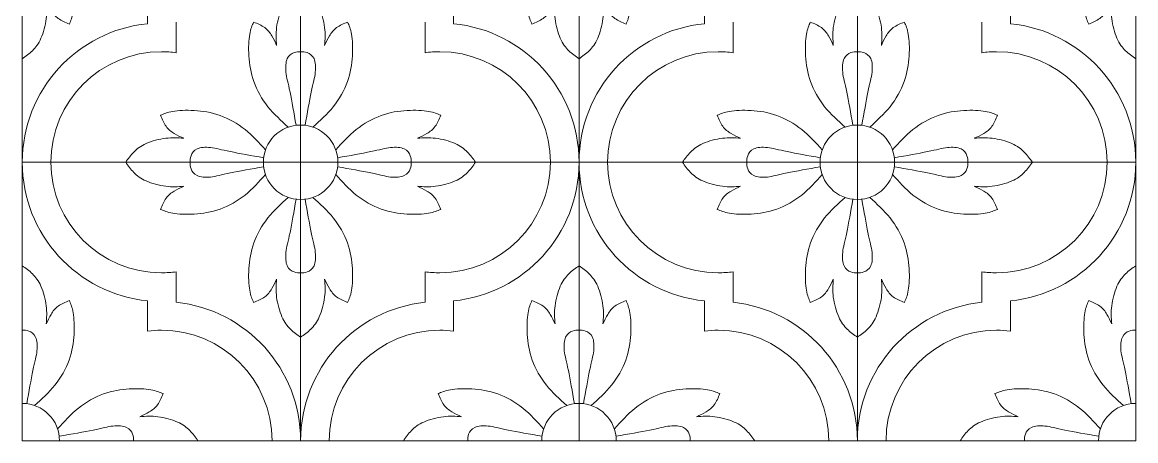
# Model space of a CAD drawing. Header units: millimetres. Extents: x -202 to 205, y -13 to 269.
# Drawn here: x 73.6 to 204.7, y 138.2 to 187.5 of the extents above; entities that cross this region are included whole.
import ezdxf

# ---------------------------------------------------------------- set-up
doc = ezdxf.new("R2010")
doc.units = ezdxf.units.MM
doc.header["$MEASUREMENT"] = 0
doc.layers.add('Default', color=18, linetype='Continuous')

msp = doc.modelspace()

# ---------------------------------------------------------------- linework, layer by layer
at = {"layer": 'Default', "color": 5, "lineweight": 20}
for points, knots in [([(73.56, 138.24), (73.56, 138.24), (73.56, 269.38), (73.56, 269.38), (73.56, 269.38), (204.7, 269.38), (204.7, 269.38), (204.7, 269.38), (204.7, 138.24), (204.7, 138.24), (204.7, 138.24), (73.56, 138.24), (73.56, 138.24)], [0, 0, 0, 0, 0.2, 0.2, 0.2, 0.4, 0.4, 0.4, 0.6, 0.6, 0.6, 1, 1, 1, 1]), ([(75, 199.67), (75.85, 198.91), (76.69, 198.16), (77.4, 197.26), (78.12, 196.37), (78.69, 195.34), (79.06, 194.31), (79.43, 193.28), (79.6, 192.25), (79.66, 191.28), (79.71, 190.31), (79.66, 189.4), (79.55, 188.74), (79.44, 188.09), (79.27, 187.7), (79.1, 187.3), (78.63, 187.49), (78.15, 187.69), (77.79, 187.95), (77.42, 188.22), (77.16, 188.57), (76.95, 188.93), (76.73, 189.29), (76.56, 189.67), (76.38, 190.04), (76.43, 189.37), (76.48, 188.7), (76.38, 187.92), (76.29, 187.15), (76.05, 186.27), (75.76, 185.62), (75.47, 184.96), (75.13, 184.53), (74.76, 184.16), (74.38, 183.8), (73.97, 183.5), (73.56, 183.2)], [0, 0, 0, 0, 0.076923, 0.076923, 0.076923, 0.153846, 0.153846, 0.153846, 0.230769, 0.230769, 0.230769, 0.307692, 0.307692, 0.307692, 0.384615, 0.384615, 0.384615, 0.461538, 0.461538, 0.461538, 0.538462, 0.538462, 0.538462, 0.615385, 0.615385, 0.615385, 0.692308, 0.692308, 0.692308, 0.769231, 0.769231, 0.769231, 0.846154, 0.846154, 0.846154, 1, 1, 1, 1]), ([(137.68, 199.67), (136.83, 198.91), (135.99, 198.16), (135.28, 197.26), (134.57, 196.37), (133.99, 195.34), (133.62, 194.31), (133.25, 193.28), (133.08, 192.25), (133.03, 191.28), (132.97, 190.31), (133.02, 189.4), (133.13, 188.74), (133.24, 188.09), (133.41, 187.7), (133.58, 187.3), (134.06, 187.49), (134.53, 187.69), (134.89, 187.95), (135.26, 188.22), (135.52, 188.57), (135.74, 188.93), (135.95, 189.29), (136.12, 189.67), (136.3, 190.04), (136.25, 189.37), (136.2, 188.7), (136.3, 187.92), (136.39, 187.15), (136.63, 186.27), (136.92, 185.62), (137.21, 184.96), (137.55, 184.53), (137.92, 184.16), (138.3, 183.8), (138.71, 183.5), (139.13, 183.2)], [0, 0, 0, 0, 0.076923, 0.076923, 0.076923, 0.153846, 0.153846, 0.153846, 0.230769, 0.230769, 0.230769, 0.307692, 0.307692, 0.307692, 0.384615, 0.384615, 0.384615, 0.461538, 0.461538, 0.461538, 0.538462, 0.538462, 0.538462, 0.615385, 0.615385, 0.615385, 0.692308, 0.692308, 0.692308, 0.769231, 0.769231, 0.769231, 0.846154, 0.846154, 0.846154, 1, 1, 1, 1]), ([(140.57, 199.67), (141.42, 198.91), (142.26, 198.16), (142.97, 197.26), (143.69, 196.37), (144.26, 195.34), (144.63, 194.31), (145, 193.28), (145.17, 192.25), (145.23, 191.28), (145.28, 190.31), (145.23, 189.4), (145.12, 188.74), (145.01, 188.09), (144.84, 187.7), (144.67, 187.3), (144.2, 187.49), (143.72, 187.69), (143.36, 187.95), (142.99, 188.22), (142.73, 188.57), (142.52, 188.93), (142.3, 189.29), (142.13, 189.67), (141.95, 190.04), (142, 189.37), (142.05, 188.7), (141.95, 187.92), (141.86, 187.15), (141.62, 186.27), (141.33, 185.62), (141.04, 184.96), (140.7, 184.53), (140.33, 184.16), (139.95, 183.8), (139.54, 183.5), (139.13, 183.2)], [0, 0, 0, 0, 0.076923, 0.076923, 0.076923, 0.153846, 0.153846, 0.153846, 0.230769, 0.230769, 0.230769, 0.307692, 0.307692, 0.307692, 0.384615, 0.384615, 0.384615, 0.461538, 0.461538, 0.461538, 0.538462, 0.538462, 0.538462, 0.615385, 0.615385, 0.615385, 0.692308, 0.692308, 0.692308, 0.769231, 0.769231, 0.769231, 0.846154, 0.846154, 0.846154, 1, 1, 1, 1]), ([(203.25, 199.67), (202.4, 198.91), (201.56, 198.16), (200.85, 197.26), (200.14, 196.37), (199.56, 195.34), (199.19, 194.31), (198.82, 193.28), (198.65, 192.25), (198.6, 191.28), (198.54, 190.31), (198.59, 189.4), (198.7, 188.74), (198.81, 188.09), (198.98, 187.7), (199.16, 187.3), (199.63, 187.49), (200.1, 187.69), (200.46, 187.95), (200.83, 188.22), (201.09, 188.57), (201.31, 188.93), (201.52, 189.29), (201.69, 189.67), (201.87, 190.04), (201.82, 189.37), (201.77, 188.7), (201.87, 187.92), (201.96, 187.15), (202.2, 186.27), (202.49, 185.62), (202.78, 184.96), (203.12, 184.53), (203.49, 184.16), (203.87, 183.8), (204.28, 183.5), (204.7, 183.2)], [0, 0, 0, 0, 0.076923, 0.076923, 0.076923, 0.153846, 0.153846, 0.153846, 0.230769, 0.230769, 0.230769, 0.307692, 0.307692, 0.307692, 0.384615, 0.384615, 0.384615, 0.461538, 0.461538, 0.461538, 0.538462, 0.538462, 0.538462, 0.615385, 0.615385, 0.615385, 0.692308, 0.692308, 0.692308, 0.769231, 0.769231, 0.769231, 0.846154, 0.846154, 0.846154, 1, 1, 1, 1]), ([(104.89, 175.17), (104.05, 175.92), (103.2, 176.68), (102.49, 177.57), (101.78, 178.46), (101.2, 179.49), (100.83, 180.52), (100.46, 181.55), (100.3, 182.58), (100.24, 183.55), (100.18, 184.52), (100.23, 185.43), (100.34, 186.09), (100.45, 186.74), (100.63, 187.14), (100.8, 187.53), (101.27, 187.34), (101.74, 187.15), (102.11, 186.88), (102.47, 186.61), (102.73, 186.26), (102.95, 185.9), (103.17, 185.54), (103.34, 185.16), (103.51, 184.79), (103.46, 185.46), (103.42, 186.14), (103.51, 186.91), (103.61, 187.69), (103.85, 188.56), (104.14, 189.22), (104.43, 189.87), (104.76, 190.3), (105.14, 190.67), (105.51, 191.03), (105.93, 191.33), (106.34, 191.63)], [0, 0, 0, 0, 0.076923, 0.076923, 0.076923, 0.153846, 0.153846, 0.153846, 0.230769, 0.230769, 0.230769, 0.307692, 0.307692, 0.307692, 0.384615, 0.384615, 0.384615, 0.461538, 0.461538, 0.461538, 0.538462, 0.538462, 0.538462, 0.615385, 0.615385, 0.615385, 0.692308, 0.692308, 0.692308, 0.769231, 0.769231, 0.769231, 0.846154, 0.846154, 0.846154, 1, 1, 1, 1]), ([(107.79, 175.17), (108.63, 175.92), (109.48, 176.68), (110.19, 177.57), (110.9, 178.46), (111.48, 179.49), (111.85, 180.52), (112.22, 181.55), (112.38, 182.58), (112.44, 183.55), (112.5, 184.52), (112.45, 185.43), (112.34, 186.09), (112.23, 186.74), (112.06, 187.14), (111.88, 187.53), (111.41, 187.34), (110.94, 187.15), (110.57, 186.88), (110.21, 186.61), (109.95, 186.26), (109.73, 185.9), (109.52, 185.54), (109.34, 185.16), (109.17, 184.79), (109.22, 185.46), (109.27, 186.14), (109.17, 186.91), (109.07, 187.69), (108.83, 188.56), (108.54, 189.22), (108.26, 189.87), (107.92, 190.3), (107.54, 190.67), (107.17, 191.03), (106.75, 191.33), (106.34, 191.63)], [0, 0, 0, 0, 0.076923, 0.076923, 0.076923, 0.153846, 0.153846, 0.153846, 0.230769, 0.230769, 0.230769, 0.307692, 0.307692, 0.307692, 0.384615, 0.384615, 0.384615, 0.461538, 0.461538, 0.461538, 0.538462, 0.538462, 0.538462, 0.615385, 0.615385, 0.615385, 0.692308, 0.692308, 0.692308, 0.769231, 0.769231, 0.769231, 0.846154, 0.846154, 0.846154, 1, 1, 1, 1]), ([(170.46, 175.17), (169.62, 175.92), (168.77, 176.68), (168.06, 177.57), (167.35, 178.46), (166.77, 179.49), (166.4, 180.52), (166.03, 181.55), (165.87, 182.58), (165.81, 183.55), (165.75, 184.52), (165.8, 185.43), (165.91, 186.09), (166.02, 186.74), (166.2, 187.14), (166.37, 187.53), (166.84, 187.34), (167.31, 187.15), (167.68, 186.88), (168.04, 186.61), (168.3, 186.26), (168.52, 185.9), (168.74, 185.54), (168.91, 185.16), (169.08, 184.79), (169.04, 185.46), (168.99, 186.14), (169.08, 186.91), (169.18, 187.69), (169.42, 188.56), (169.71, 189.22), (170, 189.87), (170.33, 190.3), (170.71, 190.67), (171.08, 191.03), (171.5, 191.33), (171.91, 191.63)], [0, 0, 0, 0, 0.076923, 0.076923, 0.076923, 0.153846, 0.153846, 0.153846, 0.230769, 0.230769, 0.230769, 0.307692, 0.307692, 0.307692, 0.384615, 0.384615, 0.384615, 0.461538, 0.461538, 0.461538, 0.538462, 0.538462, 0.538462, 0.615385, 0.615385, 0.615385, 0.692308, 0.692308, 0.692308, 0.769231, 0.769231, 0.769231, 0.846154, 0.846154, 0.846154, 1, 1, 1, 1]), ([(173.36, 175.17), (174.2, 175.92), (175.05, 176.68), (175.76, 177.57), (176.47, 178.46), (177.05, 179.49), (177.42, 180.52), (177.79, 181.55), (177.95, 182.58), (178.01, 183.55), (178.07, 184.52), (178.02, 185.43), (177.91, 186.09), (177.8, 186.74), (177.63, 187.14), (177.45, 187.53), (176.98, 187.34), (176.51, 187.15), (176.14, 186.88), (175.78, 186.61), (175.52, 186.26), (175.3, 185.9), (175.09, 185.54), (174.91, 185.16), (174.74, 184.79), (174.79, 185.46), (174.84, 186.14), (174.74, 186.91), (174.64, 187.69), (174.4, 188.56), (174.11, 189.22), (173.83, 189.87), (173.49, 190.3), (173.11, 190.67), (172.74, 191.03), (172.32, 191.33), (171.91, 191.63)], [0, 0, 0, 0, 0.076923, 0.076923, 0.076923, 0.153846, 0.153846, 0.153846, 0.230769, 0.230769, 0.230769, 0.307692, 0.307692, 0.307692, 0.384615, 0.384615, 0.384615, 0.461538, 0.461538, 0.461538, 0.538462, 0.538462, 0.538462, 0.615385, 0.615385, 0.615385, 0.692308, 0.692308, 0.692308, 0.769231, 0.769231, 0.769231, 0.846154, 0.846154, 0.846154, 1, 1, 1, 1]), ([(91.7, 183.92), (91.12, 184), (90.54, 184.04), (89.95, 184.04), (82.76, 184.04), (76.93, 178.21), (76.93, 171.02)], [0, 0, 0, 0, 0.333333, 0.333333, 0.333333, 1, 1, 1, 1]), ([(106.34, 184.04), (106.1, 184.04), (105.85, 184.04), (105.56, 183.94), (105.28, 183.83), (104.95, 183.63), (104.77, 183.23), (104.58, 182.83), (104.54, 182.25), (104.61, 181.62), (104.68, 181), (104.87, 180.34), (105.09, 179.29), (105.31, 178.25), (105.56, 176.81), (105.81, 175.38)], [0, 0, 0, 0, 0.166667, 0.166667, 0.166667, 0.333333, 0.333333, 0.333333, 0.5, 0.5, 0.5, 0.666667, 0.666667, 0.666667, 1, 1, 1, 1]), ([(106.34, 184.04), (106.59, 184.04), (106.83, 184.04), (107.12, 183.94), (107.4, 183.83), (107.73, 183.63), (107.92, 183.23), (108.1, 182.83), (108.14, 182.25), (108.07, 181.62), (108, 181), (107.81, 180.34), (107.59, 179.29), (107.38, 178.25), (107.12, 176.81), (106.87, 175.38)], [0, 0, 0, 0, 0.166667, 0.166667, 0.166667, 0.333333, 0.333333, 0.333333, 0.5, 0.5, 0.5, 0.666667, 0.666667, 0.666667, 1, 1, 1, 1]), ([(120.99, 183.92), (121.56, 184), (122.14, 184.04), (122.73, 184.04), (129.92, 184.04), (135.75, 178.21), (135.75, 171.02)], [0, 0, 0, 0, 0.333333, 0.333333, 0.333333, 1, 1, 1, 1]), ([(157.27, 183.92), (156.69, 184), (156.11, 184.04), (155.52, 184.04), (148.33, 184.04), (142.5, 178.21), (142.5, 171.02)], [0, 0, 0, 0, 0.333333, 0.333333, 0.333333, 1, 1, 1, 1]), ([(171.91, 184.04), (171.67, 184.04), (171.42, 184.04), (171.13, 183.94), (170.85, 183.83), (170.52, 183.63), (170.34, 183.23), (170.15, 182.83), (170.11, 182.25), (170.18, 181.62), (170.25, 181), (170.44, 180.34), (170.66, 179.29), (170.88, 178.25), (171.13, 176.81), (171.38, 175.38)], [0, 0, 0, 0, 0.166667, 0.166667, 0.166667, 0.333333, 0.333333, 0.333333, 0.5, 0.5, 0.5, 0.666667, 0.666667, 0.666667, 1, 1, 1, 1]), ([(171.91, 184.04), (172.16, 184.04), (172.4, 184.04), (172.69, 183.94), (172.97, 183.83), (173.3, 183.63), (173.49, 183.23), (173.67, 182.83), (173.71, 182.25), (173.64, 181.62), (173.57, 181), (173.38, 180.34), (173.16, 179.29), (172.95, 178.25), (172.69, 176.81), (172.44, 175.38)], [0, 0, 0, 0, 0.166667, 0.166667, 0.166667, 0.333333, 0.333333, 0.333333, 0.5, 0.5, 0.5, 0.666667, 0.666667, 0.666667, 1, 1, 1, 1]), ([(186.56, 183.92), (187.13, 184), (187.71, 184.04), (188.3, 184.04), (195.49, 184.04), (201.32, 178.21), (201.32, 171.02)], [0, 0, 0, 0, 0.333333, 0.333333, 0.333333, 1, 1, 1, 1]), ([(102.2, 172.47), (101.44, 173.32), (100.69, 174.16), (99.8, 174.87), (98.91, 175.58), (97.88, 176.16), (96.85, 176.53), (95.82, 176.9), (94.79, 177.07), (93.82, 177.12), (92.84, 177.18), (91.93, 177.13), (91.28, 177.02), (90.62, 176.91), (90.23, 176.74), (89.83, 176.56), (90.03, 176.09), (90.22, 175.62), (90.49, 175.26), (90.76, 174.89), (91.1, 174.63), (91.46, 174.41), (91.82, 174.2), (92.2, 174.02), (92.58, 173.85), (91.9, 173.9), (91.23, 173.95), (90.45, 173.85), (89.68, 173.76), (88.8, 173.52), (88.15, 173.23), (87.5, 172.94), (87.06, 172.6), (86.7, 172.23), (86.33, 171.85), (86.03, 171.44), (85.74, 171.02)], [0, 0, 0, 0, 0.076923, 0.076923, 0.076923, 0.153846, 0.153846, 0.153846, 0.230769, 0.230769, 0.230769, 0.307692, 0.307692, 0.307692, 0.384615, 0.384615, 0.384615, 0.461538, 0.461538, 0.461538, 0.538462, 0.538462, 0.538462, 0.615385, 0.615385, 0.615385, 0.692308, 0.692308, 0.692308, 0.769231, 0.769231, 0.769231, 0.846154, 0.846154, 0.846154, 1, 1, 1, 1]), ([(110.48, 172.47), (111.24, 173.32), (111.99, 174.16), (112.88, 174.87), (113.78, 175.58), (114.81, 176.16), (115.84, 176.53), (116.86, 176.9), (117.89, 177.07), (118.87, 177.12), (119.84, 177.18), (120.75, 177.13), (121.41, 177.02), (122.06, 176.91), (122.45, 176.74), (122.85, 176.56), (122.66, 176.09), (122.46, 175.62), (122.19, 175.26), (121.92, 174.89), (121.58, 174.63), (121.22, 174.41), (120.86, 174.2), (120.48, 174.02), (120.11, 173.85), (120.78, 173.9), (121.45, 173.95), (122.23, 173.85), (123, 173.76), (123.88, 173.52), (124.53, 173.23), (125.19, 172.94), (125.62, 172.6), (125.98, 172.23), (126.35, 171.85), (126.65, 171.44), (126.95, 171.02)], [0, 0, 0, 0, 0.076923, 0.076923, 0.076923, 0.153846, 0.153846, 0.153846, 0.230769, 0.230769, 0.230769, 0.307692, 0.307692, 0.307692, 0.384615, 0.384615, 0.384615, 0.461538, 0.461538, 0.461538, 0.538462, 0.538462, 0.538462, 0.615385, 0.615385, 0.615385, 0.692308, 0.692308, 0.692308, 0.769231, 0.769231, 0.769231, 0.846154, 0.846154, 0.846154, 1, 1, 1, 1]), ([(167.77, 172.47), (167.01, 173.32), (166.26, 174.16), (165.37, 174.87), (164.48, 175.58), (163.45, 176.16), (162.42, 176.53), (161.39, 176.9), (160.36, 177.07), (159.39, 177.12), (158.41, 177.18), (157.5, 177.13), (156.85, 177.02), (156.19, 176.91), (155.8, 176.74), (155.4, 176.56), (155.6, 176.09), (155.79, 175.62), (156.06, 175.26), (156.33, 174.89), (156.67, 174.63), (157.03, 174.41), (157.39, 174.2), (157.77, 174.02), (158.15, 173.85), (157.47, 173.9), (156.8, 173.95), (156.02, 173.85), (155.25, 173.76), (154.37, 173.52), (153.72, 173.23), (153.07, 172.94), (152.63, 172.6), (152.27, 172.23), (151.9, 171.85), (151.6, 171.44), (151.31, 171.02)], [0, 0, 0, 0, 0.076923, 0.076923, 0.076923, 0.153846, 0.153846, 0.153846, 0.230769, 0.230769, 0.230769, 0.307692, 0.307692, 0.307692, 0.384615, 0.384615, 0.384615, 0.461538, 0.461538, 0.461538, 0.538462, 0.538462, 0.538462, 0.615385, 0.615385, 0.615385, 0.692308, 0.692308, 0.692308, 0.769231, 0.769231, 0.769231, 0.846154, 0.846154, 0.846154, 1, 1, 1, 1]), ([(176.05, 172.47), (176.81, 173.32), (177.56, 174.16), (178.45, 174.87), (179.35, 175.58), (180.38, 176.16), (181.41, 176.53), (182.43, 176.9), (183.46, 177.07), (184.44, 177.12), (185.41, 177.18), (186.32, 177.13), (186.98, 177.02), (187.63, 176.91), (188.02, 176.74), (188.42, 176.56), (188.23, 176.09), (188.03, 175.62), (187.76, 175.26), (187.5, 174.89), (187.15, 174.63), (186.79, 174.41), (186.43, 174.2), (186.05, 174.02), (185.68, 173.85), (186.35, 173.9), (187.02, 173.95), (187.8, 173.85), (188.57, 173.76), (189.45, 173.52), (190.1, 173.23), (190.76, 172.94), (191.19, 172.6), (191.55, 172.23), (191.92, 171.85), (192.22, 171.44), (192.52, 171.02)], [0, 0, 0, 0, 0.076923, 0.076923, 0.076923, 0.153846, 0.153846, 0.153846, 0.230769, 0.230769, 0.230769, 0.307692, 0.307692, 0.307692, 0.384615, 0.384615, 0.384615, 0.461538, 0.461538, 0.461538, 0.538462, 0.538462, 0.538462, 0.615385, 0.615385, 0.615385, 0.692308, 0.692308, 0.692308, 0.769231, 0.769231, 0.769231, 0.846154, 0.846154, 0.846154, 1, 1, 1, 1]), ([(93.33, 171.02), (93.33, 171.27), (93.33, 171.51), (93.43, 171.8), (93.53, 172.09), (93.74, 172.41), (94.14, 172.6), (94.53, 172.78), (95.12, 172.83), (95.74, 172.76), (96.37, 172.68), (97.02, 172.5), (98.07, 172.28), (99.12, 172.06), (100.55, 171.81), (101.99, 171.56)], [0, 0, 0, 0, 0.166667, 0.166667, 0.166667, 0.333333, 0.333333, 0.333333, 0.5, 0.5, 0.5, 0.666667, 0.666667, 0.666667, 1, 1, 1, 1]), ([(119.36, 171.02), (119.36, 171.27), (119.36, 171.51), (119.25, 171.8), (119.15, 172.09), (118.94, 172.41), (118.55, 172.6), (118.15, 172.78), (117.56, 172.83), (116.94, 172.76), (116.32, 172.68), (115.66, 172.5), (114.61, 172.28), (113.56, 172.06), (112.13, 171.81), (110.7, 171.56)], [0, 0, 0, 0, 0.166667, 0.166667, 0.166667, 0.333333, 0.333333, 0.333333, 0.5, 0.5, 0.5, 0.666667, 0.666667, 0.666667, 1, 1, 1, 1]), ([(158.9, 171.02), (158.9, 171.27), (158.9, 171.51), (159, 171.8), (159.1, 172.09), (159.31, 172.41), (159.71, 172.6), (160.1, 172.78), (160.69, 172.83), (161.31, 172.76), (161.94, 172.68), (162.59, 172.5), (163.64, 172.28), (164.69, 172.06), (166.12, 171.81), (167.56, 171.56)], [0, 0, 0, 0, 0.166667, 0.166667, 0.166667, 0.333333, 0.333333, 0.333333, 0.5, 0.5, 0.5, 0.666667, 0.666667, 0.666667, 1, 1, 1, 1]), ([(184.93, 171.02), (184.93, 171.27), (184.93, 171.51), (184.82, 171.8), (184.72, 172.09), (184.51, 172.41), (184.12, 172.6), (183.72, 172.78), (183.13, 172.83), (182.51, 172.76), (181.89, 172.68), (181.23, 172.5), (180.18, 172.28), (179.13, 172.06), (177.7, 171.81), (176.27, 171.56)], [0, 0, 0, 0, 0.166667, 0.166667, 0.166667, 0.333333, 0.333333, 0.333333, 0.5, 0.5, 0.5, 0.666667, 0.666667, 0.666667, 1, 1, 1, 1]), ([(91.7, 158.12), (91.12, 158.05), (90.54, 158.01), (89.95, 158.01), (82.76, 158.01), (76.93, 163.83), (76.93, 171.02)], [0, 0, 0, 0, 0.333333, 0.333333, 0.333333, 1, 1, 1, 1]), ([(102.2, 169.58), (101.44, 168.73), (100.69, 167.89), (99.8, 167.17), (98.91, 166.46), (97.88, 165.89), (96.85, 165.52), (95.82, 165.15), (94.79, 164.98), (93.82, 164.92), (92.84, 164.87), (91.93, 164.91), (91.28, 165.03), (90.62, 165.14), (90.23, 165.31), (89.83, 165.48), (90.03, 165.95), (90.22, 166.43), (90.49, 166.79), (90.76, 167.16), (91.1, 167.42), (91.46, 167.63), (91.82, 167.85), (92.2, 168.02), (92.58, 168.2), (91.9, 168.15), (91.23, 168.1), (90.45, 168.2), (89.68, 168.29), (88.8, 168.53), (88.15, 168.82), (87.5, 169.11), (87.06, 169.45), (86.7, 169.82), (86.33, 170.2), (86.03, 170.61), (85.74, 171.02)], [0, 0, 0, 0, 0.076923, 0.076923, 0.076923, 0.153846, 0.153846, 0.153846, 0.230769, 0.230769, 0.230769, 0.307692, 0.307692, 0.307692, 0.384615, 0.384615, 0.384615, 0.461538, 0.461538, 0.461538, 0.538462, 0.538462, 0.538462, 0.615385, 0.615385, 0.615385, 0.692308, 0.692308, 0.692308, 0.769231, 0.769231, 0.769231, 0.846154, 0.846154, 0.846154, 1, 1, 1, 1]), ([(93.33, 171.02), (93.33, 170.78), (93.33, 170.53), (93.43, 170.25), (93.53, 169.96), (93.74, 169.63), (94.14, 169.45), (94.53, 169.26), (95.12, 169.22), (95.74, 169.29), (96.37, 169.36), (97.02, 169.55), (98.07, 169.77), (99.12, 169.99), (100.55, 170.24), (101.99, 170.49)], [0, 0, 0, 0, 0.166667, 0.166667, 0.166667, 0.333333, 0.333333, 0.333333, 0.5, 0.5, 0.5, 0.666667, 0.666667, 0.666667, 1, 1, 1, 1]), ([(110.48, 169.58), (111.24, 168.73), (111.99, 167.89), (112.88, 167.17), (113.78, 166.46), (114.81, 165.89), (115.84, 165.52), (116.86, 165.15), (117.89, 164.98), (118.87, 164.92), (119.84, 164.87), (120.75, 164.91), (121.41, 165.03), (122.06, 165.14), (122.45, 165.31), (122.85, 165.48), (122.66, 165.95), (122.46, 166.43), (122.19, 166.79), (121.92, 167.16), (121.58, 167.42), (121.22, 167.63), (120.86, 167.85), (120.48, 168.02), (120.11, 168.2), (120.78, 168.15), (121.45, 168.1), (122.23, 168.2), (123, 168.29), (123.88, 168.53), (124.53, 168.82), (125.19, 169.11), (125.62, 169.45), (125.98, 169.82), (126.35, 170.2), (126.65, 170.61), (126.95, 171.02)], [0, 0, 0, 0, 0.076923, 0.076923, 0.076923, 0.153846, 0.153846, 0.153846, 0.230769, 0.230769, 0.230769, 0.307692, 0.307692, 0.307692, 0.384615, 0.384615, 0.384615, 0.461538, 0.461538, 0.461538, 0.538462, 0.538462, 0.538462, 0.615385, 0.615385, 0.615385, 0.692308, 0.692308, 0.692308, 0.769231, 0.769231, 0.769231, 0.846154, 0.846154, 0.846154, 1, 1, 1, 1]), ([(119.36, 171.02), (119.36, 170.78), (119.36, 170.53), (119.25, 170.25), (119.15, 169.96), (118.94, 169.63), (118.55, 169.45), (118.15, 169.26), (117.56, 169.22), (116.94, 169.29), (116.32, 169.36), (115.66, 169.55), (114.61, 169.77), (113.56, 169.99), (112.13, 170.24), (110.7, 170.49)], [0, 0, 0, 0, 0.166667, 0.166667, 0.166667, 0.333333, 0.333333, 0.333333, 0.5, 0.5, 0.5, 0.666667, 0.666667, 0.666667, 1, 1, 1, 1]), ([(120.99, 158.12), (121.56, 158.05), (122.14, 158.01), (122.73, 158.01), (129.92, 158.01), (135.75, 163.83), (135.75, 171.02)], [0, 0, 0, 0, 0.333333, 0.333333, 0.333333, 1, 1, 1, 1]), ([(157.27, 158.12), (156.69, 158.05), (156.11, 158.01), (155.52, 158.01), (148.33, 158.01), (142.5, 163.83), (142.5, 171.02)], [0, 0, 0, 0, 0.333333, 0.333333, 0.333333, 1, 1, 1, 1]), ([(167.77, 169.58), (167.01, 168.73), (166.26, 167.89), (165.37, 167.17), (164.48, 166.46), (163.45, 165.89), (162.42, 165.52), (161.39, 165.15), (160.36, 164.98), (159.39, 164.92), (158.41, 164.87), (157.5, 164.91), (156.85, 165.03), (156.19, 165.14), (155.8, 165.31), (155.4, 165.48), (155.6, 165.95), (155.79, 166.43), (156.06, 166.79), (156.33, 167.16), (156.67, 167.42), (157.03, 167.63), (157.39, 167.85), (157.77, 168.02), (158.15, 168.2), (157.47, 168.15), (156.8, 168.1), (156.02, 168.2), (155.25, 168.29), (154.37, 168.53), (153.72, 168.82), (153.07, 169.11), (152.63, 169.45), (152.27, 169.82), (151.9, 170.2), (151.6, 170.61), (151.31, 171.02)], [0, 0, 0, 0, 0.076923, 0.076923, 0.076923, 0.153846, 0.153846, 0.153846, 0.230769, 0.230769, 0.230769, 0.307692, 0.307692, 0.307692, 0.384615, 0.384615, 0.384615, 0.461538, 0.461538, 0.461538, 0.538462, 0.538462, 0.538462, 0.615385, 0.615385, 0.615385, 0.692308, 0.692308, 0.692308, 0.769231, 0.769231, 0.769231, 0.846154, 0.846154, 0.846154, 1, 1, 1, 1]), ([(158.9, 171.02), (158.9, 170.78), (158.9, 170.53), (159, 170.25), (159.1, 169.96), (159.31, 169.63), (159.71, 169.45), (160.1, 169.26), (160.69, 169.22), (161.31, 169.29), (161.94, 169.36), (162.59, 169.55), (163.64, 169.77), (164.69, 169.99), (166.12, 170.24), (167.56, 170.49)], [0, 0, 0, 0, 0.166667, 0.166667, 0.166667, 0.333333, 0.333333, 0.333333, 0.5, 0.5, 0.5, 0.666667, 0.666667, 0.666667, 1, 1, 1, 1]), ([(176.05, 169.58), (176.81, 168.73), (177.56, 167.89), (178.45, 167.17), (179.35, 166.46), (180.38, 165.89), (181.41, 165.52), (182.43, 165.15), (183.46, 164.98), (184.44, 164.92), (185.41, 164.87), (186.32, 164.91), (186.98, 165.03), (187.63, 165.14), (188.02, 165.31), (188.42, 165.48), (188.23, 165.95), (188.03, 166.43), (187.76, 166.79), (187.5, 167.16), (187.15, 167.42), (186.79, 167.63), (186.43, 167.85), (186.05, 168.02), (185.68, 168.2), (186.35, 168.15), (187.02, 168.1), (187.8, 168.2), (188.57, 168.29), (189.45, 168.53), (190.1, 168.82), (190.76, 169.11), (191.19, 169.45), (191.55, 169.82), (191.92, 170.2), (192.22, 170.61), (192.52, 171.02)], [0, 0, 0, 0, 0.076923, 0.076923, 0.076923, 0.153846, 0.153846, 0.153846, 0.230769, 0.230769, 0.230769, 0.307692, 0.307692, 0.307692, 0.384615, 0.384615, 0.384615, 0.461538, 0.461538, 0.461538, 0.538462, 0.538462, 0.538462, 0.615385, 0.615385, 0.615385, 0.692308, 0.692308, 0.692308, 0.769231, 0.769231, 0.769231, 0.846154, 0.846154, 0.846154, 1, 1, 1, 1]), ([(184.93, 171.02), (184.93, 170.78), (184.93, 170.53), (184.82, 170.25), (184.72, 169.96), (184.51, 169.63), (184.12, 169.45), (183.72, 169.26), (183.13, 169.22), (182.51, 169.29), (181.89, 169.36), (181.23, 169.55), (180.18, 169.77), (179.13, 169.99), (177.7, 170.24), (176.27, 170.49)], [0, 0, 0, 0, 0.166667, 0.166667, 0.166667, 0.333333, 0.333333, 0.333333, 0.5, 0.5, 0.5, 0.666667, 0.666667, 0.666667, 1, 1, 1, 1]), ([(186.56, 158.12), (187.13, 158.05), (187.71, 158.01), (188.3, 158.01), (195.49, 158.01), (201.32, 163.83), (201.32, 171.02)], [0, 0, 0, 0, 0.333333, 0.333333, 0.333333, 1, 1, 1, 1]), ([(104.89, 166.88), (104.05, 166.13), (103.2, 165.37), (102.49, 164.48), (101.78, 163.59), (101.2, 162.56), (100.83, 161.53), (100.46, 160.5), (100.3, 159.47), (100.24, 158.5), (100.18, 157.53), (100.23, 156.61), (100.34, 155.96), (100.45, 155.3), (100.63, 154.91), (100.8, 154.52), (101.27, 154.71), (101.74, 154.9), (102.11, 155.17), (102.47, 155.44), (102.73, 155.79), (102.95, 156.15), (103.17, 156.51), (103.34, 156.88), (103.51, 157.26), (103.46, 156.58), (103.42, 155.91), (103.51, 155.14), (103.61, 154.36), (103.85, 153.49), (104.14, 152.83), (104.43, 152.18), (104.76, 151.74), (105.14, 151.38), (105.51, 151.01), (105.93, 150.72), (106.34, 150.42)], [0, 0, 0, 0, 0.076923, 0.076923, 0.076923, 0.153846, 0.153846, 0.153846, 0.230769, 0.230769, 0.230769, 0.307692, 0.307692, 0.307692, 0.384615, 0.384615, 0.384615, 0.461538, 0.461538, 0.461538, 0.538462, 0.538462, 0.538462, 0.615385, 0.615385, 0.615385, 0.692308, 0.692308, 0.692308, 0.769231, 0.769231, 0.769231, 0.846154, 0.846154, 0.846154, 1, 1, 1, 1]), ([(106.34, 158.01), (106.1, 158.01), (105.85, 158.01), (105.56, 158.11), (105.28, 158.21), (104.95, 158.42), (104.77, 158.82), (104.58, 159.21), (104.54, 159.8), (104.61, 160.42), (104.68, 161.05), (104.87, 161.71), (105.09, 162.75), (105.31, 163.8), (105.56, 165.23), (105.81, 166.67)], [0, 0, 0, 0, 0.166667, 0.166667, 0.166667, 0.333333, 0.333333, 0.333333, 0.5, 0.5, 0.5, 0.666667, 0.666667, 0.666667, 1, 1, 1, 1]), ([(107.79, 166.88), (108.63, 166.13), (109.48, 165.37), (110.19, 164.48), (110.9, 163.59), (111.48, 162.56), (111.85, 161.53), (112.22, 160.5), (112.38, 159.47), (112.44, 158.5), (112.5, 157.53), (112.45, 156.61), (112.34, 155.96), (112.23, 155.3), (112.06, 154.91), (111.88, 154.52), (111.41, 154.71), (110.94, 154.9), (110.57, 155.17), (110.21, 155.44), (109.95, 155.79), (109.73, 156.15), (109.52, 156.51), (109.34, 156.88), (109.17, 157.26), (109.22, 156.58), (109.27, 155.91), (109.17, 155.14), (109.07, 154.36), (108.83, 153.49), (108.54, 152.83), (108.26, 152.18), (107.92, 151.74), (107.54, 151.38), (107.17, 151.01), (106.75, 150.72), (106.34, 150.42)], [0, 0, 0, 0, 0.076923, 0.076923, 0.076923, 0.153846, 0.153846, 0.153846, 0.230769, 0.230769, 0.230769, 0.307692, 0.307692, 0.307692, 0.384615, 0.384615, 0.384615, 0.461538, 0.461538, 0.461538, 0.538462, 0.538462, 0.538462, 0.615385, 0.615385, 0.615385, 0.692308, 0.692308, 0.692308, 0.769231, 0.769231, 0.769231, 0.846154, 0.846154, 0.846154, 1, 1, 1, 1]), ([(106.34, 158.01), (106.59, 158.01), (106.83, 158.01), (107.12, 158.11), (107.4, 158.21), (107.73, 158.42), (107.92, 158.82), (108.1, 159.21), (108.14, 159.8), (108.07, 160.42), (108, 161.05), (107.81, 161.71), (107.59, 162.75), (107.38, 163.8), (107.12, 165.23), (106.87, 166.67)], [0, 0, 0, 0, 0.166667, 0.166667, 0.166667, 0.333333, 0.333333, 0.333333, 0.5, 0.5, 0.5, 0.666667, 0.666667, 0.666667, 1, 1, 1, 1]), ([(170.46, 166.88), (169.62, 166.13), (168.77, 165.37), (168.06, 164.48), (167.35, 163.59), (166.77, 162.56), (166.4, 161.53), (166.03, 160.5), (165.87, 159.47), (165.81, 158.5), (165.75, 157.53), (165.8, 156.61), (165.91, 155.96), (166.02, 155.3), (166.2, 154.91), (166.37, 154.52), (166.84, 154.71), (167.31, 154.9), (167.68, 155.17), (168.04, 155.44), (168.3, 155.79), (168.52, 156.15), (168.74, 156.51), (168.91, 156.88), (169.08, 157.26), (169.04, 156.58), (168.99, 155.91), (169.08, 155.14), (169.18, 154.36), (169.42, 153.49), (169.71, 152.83), (170, 152.18), (170.33, 151.74), (170.71, 151.38), (171.08, 151.01), (171.5, 150.72), (171.91, 150.42)], [0, 0, 0, 0, 0.076923, 0.076923, 0.076923, 0.153846, 0.153846, 0.153846, 0.230769, 0.230769, 0.230769, 0.307692, 0.307692, 0.307692, 0.384615, 0.384615, 0.384615, 0.461538, 0.461538, 0.461538, 0.538462, 0.538462, 0.538462, 0.615385, 0.615385, 0.615385, 0.692308, 0.692308, 0.692308, 0.769231, 0.769231, 0.769231, 0.846154, 0.846154, 0.846154, 1, 1, 1, 1]), ([(171.91, 158.01), (171.67, 158.01), (171.42, 158.01), (171.13, 158.11), (170.85, 158.21), (170.52, 158.42), (170.34, 158.82), (170.15, 159.21), (170.11, 159.8), (170.18, 160.42), (170.25, 161.05), (170.44, 161.71), (170.66, 162.75), (170.88, 163.8), (171.13, 165.23), (171.38, 166.67)], [0, 0, 0, 0, 0.166667, 0.166667, 0.166667, 0.333333, 0.333333, 0.333333, 0.5, 0.5, 0.5, 0.666667, 0.666667, 0.666667, 1, 1, 1, 1]), ([(173.36, 166.88), (174.2, 166.13), (175.05, 165.37), (175.76, 164.48), (176.47, 163.59), (177.05, 162.56), (177.42, 161.53), (177.79, 160.5), (177.95, 159.47), (178.01, 158.5), (178.07, 157.53), (178.02, 156.61), (177.91, 155.96), (177.8, 155.3), (177.63, 154.91), (177.45, 154.52), (176.98, 154.71), (176.51, 154.9), (176.14, 155.17), (175.78, 155.44), (175.52, 155.79), (175.3, 156.15), (175.09, 156.51), (174.91, 156.88), (174.74, 157.26), (174.79, 156.58), (174.84, 155.91), (174.74, 155.14), (174.64, 154.36), (174.4, 153.49), (174.11, 152.83), (173.83, 152.18), (173.49, 151.74), (173.11, 151.38), (172.74, 151.01), (172.32, 150.72), (171.91, 150.42)], [0, 0, 0, 0, 0.076923, 0.076923, 0.076923, 0.153846, 0.153846, 0.153846, 0.230769, 0.230769, 0.230769, 0.307692, 0.307692, 0.307692, 0.384615, 0.384615, 0.384615, 0.461538, 0.461538, 0.461538, 0.538462, 0.538462, 0.538462, 0.615385, 0.615385, 0.615385, 0.692308, 0.692308, 0.692308, 0.769231, 0.769231, 0.769231, 0.846154, 0.846154, 0.846154, 1, 1, 1, 1]), ([(171.91, 158.01), (172.16, 158.01), (172.4, 158.01), (172.69, 158.11), (172.97, 158.21), (173.3, 158.42), (173.49, 158.82), (173.67, 159.21), (173.71, 159.8), (173.64, 160.42), (173.57, 161.05), (173.38, 161.71), (173.16, 162.75), (172.95, 163.8), (172.69, 165.23), (172.44, 166.67)], [0, 0, 0, 0, 0.166667, 0.166667, 0.166667, 0.333333, 0.333333, 0.333333, 0.5, 0.5, 0.5, 0.666667, 0.666667, 0.666667, 1, 1, 1, 1]), ([(75, 142.38), (75.85, 143.14), (76.69, 143.89), (77.4, 144.78), (78.12, 145.67), (78.69, 146.7), (79.06, 147.73), (79.43, 148.76), (79.6, 149.79), (79.66, 150.76), (79.71, 151.74), (79.66, 152.65), (79.55, 153.3), (79.44, 153.96), (79.27, 154.35), (79.1, 154.75), (78.63, 154.55), (78.15, 154.36), (77.79, 154.09), (77.42, 153.82), (77.16, 153.48), (76.95, 153.12), (76.73, 152.76), (76.56, 152.38), (76.38, 152), (76.43, 152.68), (76.48, 153.35), (76.38, 154.13), (76.29, 154.9), (76.05, 155.78), (75.76, 156.43), (75.47, 157.08), (75.13, 157.52), (74.76, 157.88), (74.38, 158.25), (73.97, 158.55), (73.56, 158.84)], [0, 0, 0, 0, 0.076923, 0.076923, 0.076923, 0.153846, 0.153846, 0.153846, 0.230769, 0.230769, 0.230769, 0.307692, 0.307692, 0.307692, 0.384615, 0.384615, 0.384615, 0.461538, 0.461538, 0.461538, 0.538462, 0.538462, 0.538462, 0.615385, 0.615385, 0.615385, 0.692308, 0.692308, 0.692308, 0.769231, 0.769231, 0.769231, 0.846154, 0.846154, 0.846154, 1, 1, 1, 1]), ([(137.68, 142.38), (136.83, 143.14), (135.99, 143.89), (135.28, 144.78), (134.57, 145.67), (133.99, 146.7), (133.62, 147.73), (133.25, 148.76), (133.08, 149.79), (133.03, 150.76), (132.97, 151.74), (133.02, 152.65), (133.13, 153.3), (133.24, 153.96), (133.41, 154.35), (133.58, 154.75), (134.06, 154.55), (134.53, 154.36), (134.89, 154.09), (135.26, 153.82), (135.52, 153.48), (135.74, 153.12), (135.95, 152.76), (136.12, 152.38), (136.3, 152), (136.25, 152.68), (136.2, 153.35), (136.3, 154.13), (136.39, 154.9), (136.63, 155.78), (136.92, 156.43), (137.21, 157.08), (137.55, 157.52), (137.92, 157.88), (138.3, 158.25), (138.71, 158.55), (139.13, 158.84)], [0, 0, 0, 0, 0.076923, 0.076923, 0.076923, 0.153846, 0.153846, 0.153846, 0.230769, 0.230769, 0.230769, 0.307692, 0.307692, 0.307692, 0.384615, 0.384615, 0.384615, 0.461538, 0.461538, 0.461538, 0.538462, 0.538462, 0.538462, 0.615385, 0.615385, 0.615385, 0.692308, 0.692308, 0.692308, 0.769231, 0.769231, 0.769231, 0.846154, 0.846154, 0.846154, 1, 1, 1, 1]), ([(140.57, 142.38), (141.42, 143.14), (142.26, 143.89), (142.97, 144.78), (143.69, 145.67), (144.26, 146.7), (144.63, 147.73), (145, 148.76), (145.17, 149.79), (145.23, 150.76), (145.28, 151.74), (145.23, 152.65), (145.12, 153.3), (145.01, 153.96), (144.84, 154.35), (144.67, 154.75), (144.2, 154.55), (143.72, 154.36), (143.36, 154.09), (142.99, 153.82), (142.73, 153.48), (142.52, 153.12), (142.3, 152.76), (142.13, 152.38), (141.95, 152), (142, 152.68), (142.05, 153.35), (141.95, 154.13), (141.86, 154.9), (141.62, 155.78), (141.33, 156.43), (141.04, 157.08), (140.7, 157.52), (140.33, 157.88), (139.95, 158.25), (139.54, 158.55), (139.13, 158.84)], [0, 0, 0, 0, 0.076923, 0.076923, 0.076923, 0.153846, 0.153846, 0.153846, 0.230769, 0.230769, 0.230769, 0.307692, 0.307692, 0.307692, 0.384615, 0.384615, 0.384615, 0.461538, 0.461538, 0.461538, 0.538462, 0.538462, 0.538462, 0.615385, 0.615385, 0.615385, 0.692308, 0.692308, 0.692308, 0.769231, 0.769231, 0.769231, 0.846154, 0.846154, 0.846154, 1, 1, 1, 1]), ([(203.25, 142.38), (202.4, 143.14), (201.56, 143.89), (200.85, 144.78), (200.14, 145.67), (199.56, 146.7), (199.19, 147.73), (198.82, 148.76), (198.65, 149.79), (198.6, 150.76), (198.54, 151.74), (198.59, 152.65), (198.7, 153.3), (198.81, 153.96), (198.98, 154.35), (199.16, 154.75), (199.63, 154.55), (200.1, 154.36), (200.46, 154.09), (200.83, 153.82), (201.09, 153.48), (201.31, 153.12), (201.52, 152.76), (201.69, 152.38), (201.87, 152), (201.82, 152.68), (201.77, 153.35), (201.87, 154.13), (201.96, 154.9), (202.2, 155.78), (202.49, 156.43), (202.78, 157.08), (203.12, 157.52), (203.49, 157.88), (203.87, 158.25), (204.28, 158.55), (204.7, 158.84)], [0, 0, 0, 0, 0.076923, 0.076923, 0.076923, 0.153846, 0.153846, 0.153846, 0.230769, 0.230769, 0.230769, 0.307692, 0.307692, 0.307692, 0.384615, 0.384615, 0.384615, 0.461538, 0.461538, 0.461538, 0.538462, 0.538462, 0.538462, 0.615385, 0.615385, 0.615385, 0.692308, 0.692308, 0.692308, 0.769231, 0.769231, 0.769231, 0.846154, 0.846154, 0.846154, 1, 1, 1, 1]), ([(73.56, 151.25), (73.8, 151.25), (74.05, 151.25), (74.33, 151.15), (74.62, 151.05), (74.95, 150.84), (75.13, 150.44), (75.32, 150.05), (75.36, 149.46), (75.29, 148.84), (75.22, 148.21), (75.03, 147.56), (74.81, 146.51), (74.59, 145.46), (74.34, 144.03), (74.09, 142.59)], [0, 0, 0, 0, 0.166667, 0.166667, 0.166667, 0.333333, 0.333333, 0.333333, 0.5, 0.5, 0.5, 0.666667, 0.666667, 0.666667, 1, 1, 1, 1]), ([(102.97, 138.24), (102.97, 145.43), (97.14, 151.26), (89.95, 151.26), (89.4, 151.26), (88.85, 151.22), (88.32, 151.15)], [0, 0, 0, 0, 0.333333, 0.333333, 0.333333, 1, 1, 1, 1]), ([(109.72, 138.24), (109.72, 145.43), (115.54, 151.26), (122.73, 151.26), (123.28, 151.26), (123.83, 151.22), (124.36, 151.15)], [0, 0, 0, 0, 0.333333, 0.333333, 0.333333, 1, 1, 1, 1]), ([(139.13, 151.25), (138.88, 151.25), (138.64, 151.25), (138.35, 151.15), (138.06, 151.05), (137.74, 150.84), (137.55, 150.44), (137.37, 150.05), (137.32, 149.46), (137.39, 148.84), (137.47, 148.21), (137.65, 147.56), (137.87, 146.51), (138.09, 145.46), (138.34, 144.03), (138.59, 142.59)], [0, 0, 0, 0, 0.166667, 0.166667, 0.166667, 0.333333, 0.333333, 0.333333, 0.5, 0.5, 0.5, 0.666667, 0.666667, 0.666667, 1, 1, 1, 1]), ([(139.13, 151.25), (139.37, 151.25), (139.62, 151.25), (139.9, 151.15), (140.19, 151.05), (140.52, 150.84), (140.7, 150.44), (140.89, 150.05), (140.93, 149.46), (140.86, 148.84), (140.79, 148.21), (140.6, 147.56), (140.38, 146.51), (140.16, 145.46), (139.91, 144.03), (139.66, 142.59)], [0, 0, 0, 0, 0.166667, 0.166667, 0.166667, 0.333333, 0.333333, 0.333333, 0.5, 0.5, 0.5, 0.666667, 0.666667, 0.666667, 1, 1, 1, 1]), ([(168.54, 138.24), (168.54, 145.43), (162.71, 151.26), (155.52, 151.26), (154.97, 151.26), (154.42, 151.22), (153.89, 151.15)], [0, 0, 0, 0, 0.333333, 0.333333, 0.333333, 1, 1, 1, 1]), ([(175.29, 138.24), (175.29, 145.43), (181.11, 151.26), (188.3, 151.26), (188.85, 151.26), (189.4, 151.22), (189.93, 151.15)], [0, 0, 0, 0, 0.333333, 0.333333, 0.333333, 1, 1, 1, 1]), ([(204.7, 151.25), (204.45, 151.25), (204.21, 151.25), (203.92, 151.15), (203.63, 151.05), (203.31, 150.84), (203.12, 150.44), (202.94, 150.05), (202.89, 149.46), (202.96, 148.84), (203.04, 148.21), (203.22, 147.56), (203.44, 146.51), (203.66, 145.46), (203.91, 144.03), (204.16, 142.59)], [0, 0, 0, 0, 0.166667, 0.166667, 0.166667, 0.333333, 0.333333, 0.333333, 0.5, 0.5, 0.5, 0.666667, 0.666667, 0.666667, 1, 1, 1, 1]), ([(77.72, 139.62), (78.5, 140.49), (79.27, 141.35), (80.17, 142.08), (81.08, 142.8), (82.11, 143.38), (83.13, 143.75), (84.16, 144.12), (85.19, 144.28), (86.16, 144.34), (87.14, 144.4), (88.05, 144.35), (88.7, 144.24), (89.36, 144.13), (89.75, 143.95), (90.15, 143.78), (89.96, 143.31), (89.76, 142.84), (89.49, 142.47), (89.22, 142.11), (88.88, 141.85), (88.52, 141.63), (88.16, 141.41), (87.78, 141.24), (87.41, 141.07), (88.08, 141.11), (88.75, 141.16), (89.53, 141.07), (90.3, 140.97), (91.18, 140.73), (91.83, 140.44), (92.49, 140.15), (92.92, 139.82), (93.28, 139.44), (93.65, 139.07), (93.95, 138.65), (94.25, 138.24)], [0, 0, 0, 0, 0.076923, 0.076923, 0.076923, 0.153846, 0.153846, 0.153846, 0.230769, 0.230769, 0.230769, 0.307692, 0.307692, 0.307692, 0.384615, 0.384615, 0.384615, 0.461538, 0.461538, 0.461538, 0.538462, 0.538462, 0.538462, 0.615385, 0.615385, 0.615385, 0.692308, 0.692308, 0.692308, 0.769231, 0.769231, 0.769231, 0.846154, 0.846154, 0.846154, 1, 1, 1, 1]), ([(134.96, 139.62), (134.19, 140.49), (133.41, 141.35), (132.51, 142.08), (131.61, 142.8), (130.58, 143.38), (129.55, 143.75), (128.52, 144.12), (127.49, 144.28), (126.52, 144.34), (125.55, 144.4), (124.63, 144.35), (123.98, 144.24), (123.32, 144.13), (122.93, 143.95), (122.53, 143.78), (122.73, 143.31), (122.92, 142.84), (123.19, 142.47), (123.46, 142.11), (123.8, 141.85), (124.16, 141.63), (124.53, 141.41), (124.9, 141.24), (125.28, 141.07), (124.6, 141.11), (123.93, 141.16), (123.15, 141.07), (122.38, 140.97), (121.5, 140.73), (120.85, 140.44), (120.2, 140.15), (119.76, 139.82), (119.4, 139.44), (119.03, 139.07), (118.73, 138.65), (118.44, 138.24)], [0, 0, 0, 0, 0.076923, 0.076923, 0.076923, 0.153846, 0.153846, 0.153846, 0.230769, 0.230769, 0.230769, 0.307692, 0.307692, 0.307692, 0.384615, 0.384615, 0.384615, 0.461538, 0.461538, 0.461538, 0.538462, 0.538462, 0.538462, 0.615385, 0.615385, 0.615385, 0.692308, 0.692308, 0.692308, 0.769231, 0.769231, 0.769231, 0.846154, 0.846154, 0.846154, 1, 1, 1, 1]), ([(143.29, 139.62), (144.07, 140.49), (144.84, 141.35), (145.74, 142.08), (146.65, 142.8), (147.68, 143.38), (148.7, 143.75), (149.73, 144.12), (150.76, 144.28), (151.74, 144.34), (152.71, 144.4), (153.62, 144.35), (154.27, 144.24), (154.93, 144.13), (155.32, 143.95), (155.72, 143.78), (155.53, 143.31), (155.33, 142.84), (155.06, 142.47), (154.79, 142.11), (154.45, 141.85), (154.09, 141.63), (153.73, 141.41), (153.35, 141.24), (152.98, 141.07), (153.65, 141.11), (154.32, 141.16), (155.1, 141.07), (155.87, 140.97), (156.75, 140.73), (157.4, 140.44), (158.06, 140.15), (158.49, 139.82), (158.85, 139.44), (159.22, 139.07), (159.52, 138.65), (159.82, 138.24)], [0, 0, 0, 0, 0.076923, 0.076923, 0.076923, 0.153846, 0.153846, 0.153846, 0.230769, 0.230769, 0.230769, 0.307692, 0.307692, 0.307692, 0.384615, 0.384615, 0.384615, 0.461538, 0.461538, 0.461538, 0.538462, 0.538462, 0.538462, 0.615385, 0.615385, 0.615385, 0.692308, 0.692308, 0.692308, 0.769231, 0.769231, 0.769231, 0.846154, 0.846154, 0.846154, 1, 1, 1, 1]), ([(200.53, 139.62), (199.76, 140.49), (198.98, 141.35), (198.08, 142.08), (197.18, 142.8), (196.15, 143.38), (195.12, 143.75), (194.09, 144.12), (193.06, 144.28), (192.09, 144.34), (191.12, 144.4), (190.2, 144.35), (189.55, 144.24), (188.89, 144.13), (188.5, 143.95), (188.1, 143.78), (188.3, 143.31), (188.49, 142.84), (188.76, 142.47), (189.03, 142.11), (189.37, 141.85), (189.73, 141.63), (190.1, 141.41), (190.47, 141.24), (190.85, 141.07), (190.17, 141.11), (189.5, 141.16), (188.72, 141.07), (187.95, 140.97), (187.07, 140.73), (186.42, 140.44), (185.77, 140.15), (185.33, 139.82), (184.97, 139.44), (184.6, 139.07), (184.3, 138.65), (184.01, 138.24)], [0, 0, 0, 0, 0.076923, 0.076923, 0.076923, 0.153846, 0.153846, 0.153846, 0.230769, 0.230769, 0.230769, 0.307692, 0.307692, 0.307692, 0.384615, 0.384615, 0.384615, 0.461538, 0.461538, 0.461538, 0.538462, 0.538462, 0.538462, 0.615385, 0.615385, 0.615385, 0.692308, 0.692308, 0.692308, 0.769231, 0.769231, 0.769231, 0.846154, 0.846154, 0.846154, 1, 1, 1, 1]), ([(86.66, 138.24), (86.66, 138.48), (86.66, 138.73), (86.55, 139.02), (86.45, 139.3), (86.24, 139.63), (85.85, 139.81), (85.45, 140), (84.86, 140.04), (84.24, 139.97), (83.62, 139.9), (82.96, 139.71), (81.9, 139.49), (80.84, 139.27), (79.37, 139.02), (77.91, 138.76)], [0, 0, 0, 0, 0.166667, 0.166667, 0.166667, 0.333333, 0.333333, 0.333333, 0.5, 0.5, 0.5, 0.666667, 0.666667, 0.666667, 1, 1, 1, 1]), ([(126.03, 138.24), (126.03, 138.48), (126.03, 138.73), (126.13, 139.02), (126.23, 139.3), (126.44, 139.63), (126.84, 139.81), (127.23, 140), (127.82, 140.04), (128.44, 139.97), (129.07, 139.9), (129.73, 139.71), (130.79, 139.49), (131.85, 139.27), (133.31, 139.02), (134.77, 138.76)], [0, 0, 0, 0, 0.166667, 0.166667, 0.166667, 0.333333, 0.333333, 0.333333, 0.5, 0.5, 0.5, 0.666667, 0.666667, 0.666667, 1, 1, 1, 1]), ([(152.23, 138.24), (152.23, 138.48), (152.23, 138.73), (152.12, 139.02), (152.02, 139.3), (151.81, 139.63), (151.42, 139.81), (151.02, 140), (150.43, 140.04), (149.81, 139.97), (149.19, 139.9), (148.53, 139.71), (147.47, 139.49), (146.41, 139.27), (144.94, 139.02), (143.48, 138.76)], [0, 0, 0, 0, 0.166667, 0.166667, 0.166667, 0.333333, 0.333333, 0.333333, 0.5, 0.5, 0.5, 0.666667, 0.666667, 0.666667, 1, 1, 1, 1]), ([(191.6, 138.24), (191.6, 138.48), (191.6, 138.73), (191.7, 139.02), (191.8, 139.3), (192.01, 139.63), (192.41, 139.81), (192.8, 140), (193.39, 140.04), (194.01, 139.97), (194.64, 139.9), (195.3, 139.71), (196.36, 139.49), (197.42, 139.27), (198.88, 139.02), (200.34, 138.76)], [0, 0, 0, 0, 0.166667, 0.166667, 0.166667, 0.333333, 0.333333, 0.333333, 0.5, 0.5, 0.5, 0.666667, 0.666667, 0.666667, 1, 1, 1, 1])]:
    msp.add_open_spline(points, degree=3, knots=knots, dxfattribs=at)
for points in [[(106.34, 138.24), (106.34, 138.24), (106.34, 269.38), (106.34, 269.38)], [(139.13, 269.38), (139.13, 269.38), (139.13, 138.24), (139.13, 138.24)], [(171.91, 269.38), (171.91, 269.38), (171.91, 138.24), (171.91, 138.24)], [(88.32, 190.89), (88.32, 190.89), (88.32, 187.34), (88.32, 187.34)], [(124.36, 190.89), (124.36, 190.89), (124.36, 187.34), (124.36, 187.34)], [(153.89, 190.89), (153.89, 190.89), (153.89, 187.34), (153.89, 187.34)], [(189.93, 190.89), (189.93, 190.89), (189.93, 187.34), (189.93, 187.34)], [(88.32, 187.34), (80.03, 186.52), (73.56, 179.53), (73.56, 171.02)], [(91.7, 187.51), (91.7, 187.51), (91.7, 183.92), (91.7, 183.92)], [(120.99, 187.51), (120.99, 187.51), (120.99, 183.92), (120.99, 183.92)], [(124.36, 187.34), (132.65, 186.52), (139.13, 179.53), (139.13, 171.02)], [(153.89, 187.34), (145.6, 186.52), (139.13, 179.53), (139.13, 171.02)], [(157.27, 187.51), (157.27, 187.51), (157.27, 183.92), (157.27, 183.92)], [(186.56, 187.51), (186.56, 187.51), (186.56, 183.92), (186.56, 183.92)], [(189.93, 187.34), (198.22, 186.52), (204.7, 179.53), (204.7, 171.02)], [(101.95, 171.02), (101.95, 173.45), (103.92, 175.41), (106.34, 175.41)], [(110.73, 171.02), (110.73, 173.45), (108.76, 175.41), (106.34, 175.41)], [(167.52, 171.02), (167.52, 173.45), (169.49, 175.41), (171.91, 175.41)], [(176.3, 171.02), (176.3, 173.45), (174.33, 175.41), (171.91, 175.41)], [(88.32, 154.71), (80.03, 155.53), (73.56, 162.52), (73.56, 171.02)], [(73.56, 171.02), (73.56, 171.02), (204.7, 171.02), (204.7, 171.02)], [(101.95, 171.02), (101.95, 168.6), (103.92, 166.64), (106.34, 166.64)], [(110.73, 171.02), (110.73, 168.6), (108.76, 166.64), (106.34, 166.64)], [(124.36, 154.71), (132.65, 155.53), (139.13, 162.52), (139.13, 171.02)], [(153.89, 154.71), (145.6, 155.53), (139.13, 162.52), (139.13, 171.02)], [(167.52, 171.02), (167.52, 168.6), (169.49, 166.64), (171.91, 166.64)], [(176.3, 171.02), (176.3, 168.6), (174.33, 166.64), (171.91, 166.64)], [(189.93, 154.71), (198.22, 155.53), (204.7, 162.52), (204.7, 171.02)], [(91.7, 154.54), (91.7, 154.54), (91.7, 158.12), (91.7, 158.12)], [(120.99, 154.54), (120.99, 154.54), (120.99, 158.12), (120.99, 158.12)], [(157.27, 154.54), (157.27, 154.54), (157.27, 158.12), (157.27, 158.12)], [(186.56, 154.54), (186.56, 154.54), (186.56, 158.12), (186.56, 158.12)], [(88.32, 151.15), (88.32, 151.15), (88.32, 154.71), (88.32, 154.71)], [(106.34, 138.24), (106.34, 146.7), (99.93, 153.67), (91.7, 154.54)], [(106.34, 138.24), (106.34, 146.7), (112.75, 153.67), (120.99, 154.54)], [(124.36, 151.15), (124.36, 151.15), (124.36, 154.71), (124.36, 154.71)], [(153.89, 151.15), (153.89, 151.15), (153.89, 154.71), (153.89, 154.71)], [(171.91, 138.24), (171.91, 146.7), (165.5, 153.67), (157.27, 154.54)], [(171.91, 138.24), (171.91, 146.7), (178.32, 153.67), (186.56, 154.54)], [(189.93, 151.15), (189.93, 151.15), (189.93, 154.71), (189.93, 154.71)], [(77.94, 138.24), (77.94, 140.66), (75.98, 142.63), (73.56, 142.63)], [(134.74, 138.24), (134.74, 140.66), (136.7, 142.63), (139.13, 142.63)], [(143.51, 138.24), (143.51, 140.66), (141.55, 142.63), (139.13, 142.63)], [(200.31, 138.24), (200.31, 140.66), (202.27, 142.63), (204.7, 142.63)]]:
    msp.add_open_spline(points, degree=3, dxfattribs=at)

doc.saveas('drawing.dxf')
